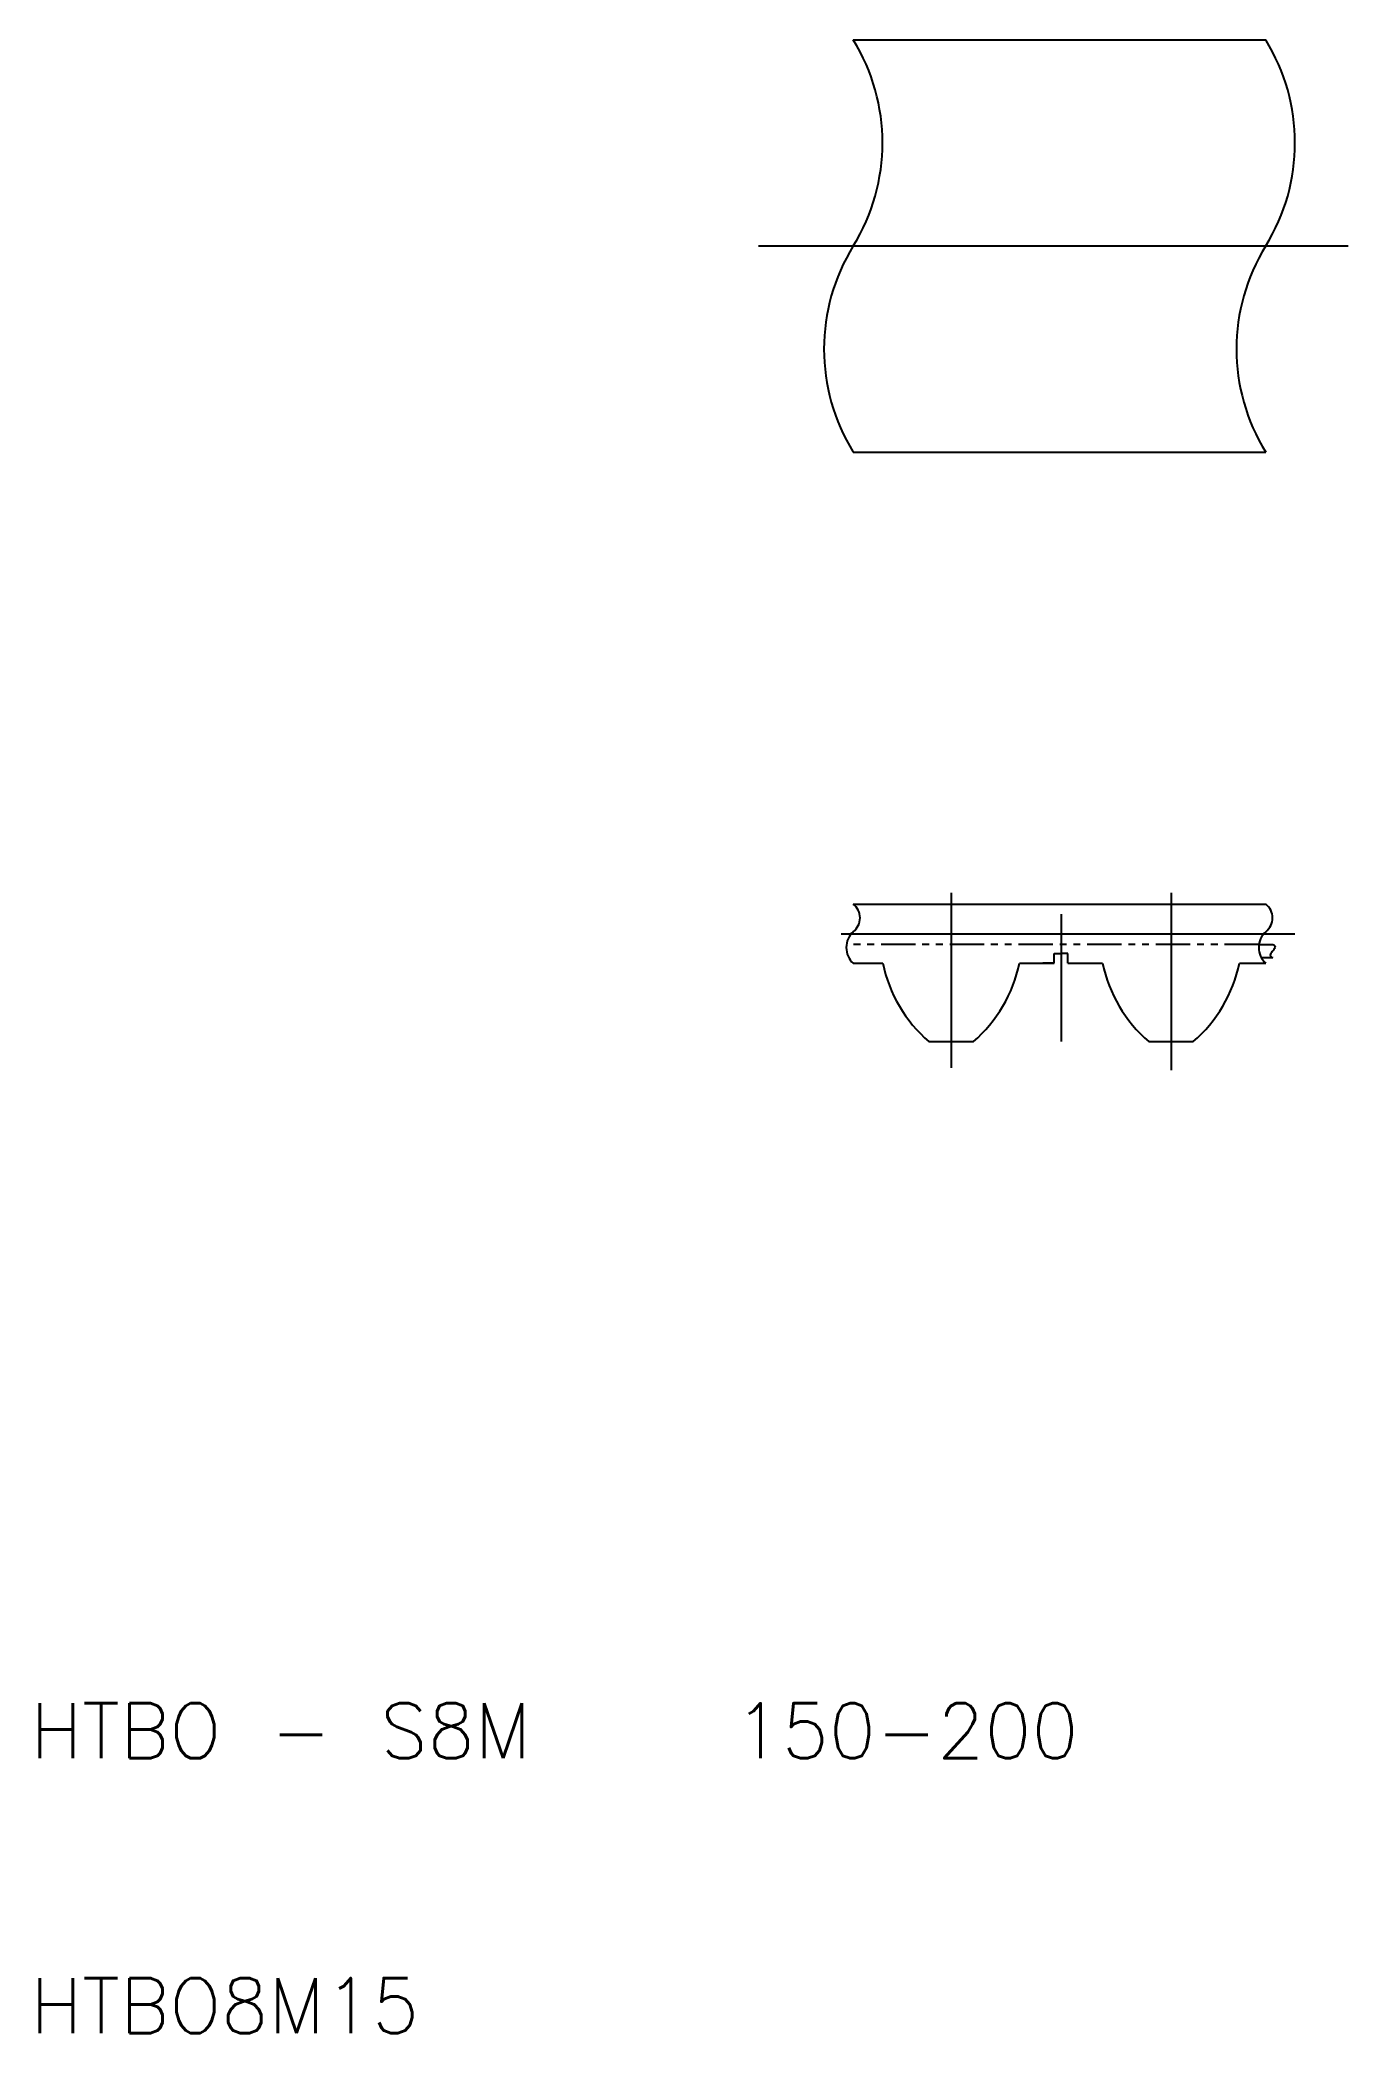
# Model space of a CAD drawing. Extents: x 10.3 to 57.9, y 10 to 82.5.
import ezdxf

# ---------------------------------------------------------------- set-up
doc = ezdxf.new("R2010")
doc.units = 0
doc.linetypes.add('CENTER', pattern=[50.8, 31.75, -6.35, 6.35, -6.35])
doc.linetypes.add('PHANTOM', pattern=[2.5, 1.25, -0.25, 0.25, -0.25, 0.25, -0.25])
doc.layers.get('0').update_dxf_attribs({"linetype": 'CONTINUOUS'})
doc.layers.add('CENTER', color=1, linetype='CENTER')
doc.styles.get("Standard").update_dxf_attribs({"font": 'txt.shx', "bigfont": 'extfont.shx'})

msp = doc.modelspace()

# ---------------------------------------------------------------- linework, layer by layer
at = {"color": 7, "linetype": 'CONTINUOUS'}
for p, q in [((39.937, 82.523), (54.945, 82.523)), ((39.937, 67.525), (54.945, 67.523)), ((39.937, 51.075), (54.945, 51.075)), ((54.699, 49.611), (55.199, 49.611)), ((39.937, 48.925), (41.012, 48.925)), ((45.988, 48.925), (47.25, 48.925)), ((47.25, 48.925), (46.833, 48.925)), ((47.25, 49.283), (47.5, 49.283)), ((47.25, 48.925), (47.25, 49.283)), ((47.75, 49.283), (47.5, 49.283)), ((47.75, 48.925), (47.75, 49.283)), ((47.75, 48.925), (48.167, 48.925)), ((47.75, 48.925), (49.012, 48.925)), ((53.988, 48.925), (54.945, 48.925)), ((54.779, 49.141), (55.199, 49.141)), ((42.689, 46.075), (44.311, 46.075)), ((50.689, 46.075), (52.311, 46.075))]:
    msp.add_line(p, q, dxfattribs=at)
at = {"color": 3, "linetype": 'PHANTOM'}
msp.add_line((54.699, 49.611), (39.691, 49.611), dxfattribs=at)
at = {"color": 3, "linetype": 'CONTINUOUS'}
msp.add_lwpolyline([(55.199, 49.611, -0.528925), (55.279, 49.493, -0.111701), (55.199, 49.376, 0.111701), (55.119, 49.259, 0.528925), (55.199, 49.141, 0.528925)], format="xyb", dxfattribs=at)
for centre, radius, start, end in [((33.87, 78.773), 7.133, 328.28069, 31.71931), ((48.878, 78.773), 7.133, 328.28069, 31.71931), ((46.006, 71.274), 7.133, 148.29522, 211.70478), ((61.013, 71.274), 7.133, 148.29522, 211.70478), ((39.562, 50.575), 0.625, 306.8699, 53.1301), ((54.57, 50.575), 0.625, 306.8699, 53.1301), ((40.461, 49.5), 0.778, 132.35512, 227.64488), ((55.469, 49.5), 0.778, 132.35512, 227.64488)]:
    msp.add_arc(centre, radius, start, end, dxfattribs=at)
at = {"color": 7, "linetype": 'CONTINUOUS'}
for centre, start, end in [((46.1, 50), 191.93084, 229.00857), ((40.9, 50), 310.99143, 348.06916), ((54.1, 50), 191.93084, 229.00857), ((48.9, 50), 310.99143, 348.06916)]:
    msp.add_arc(centre, 5.2, start, end, dxfattribs=at)
at = {"layer": 'CENTER', "color": 1, "linetype": 'CENTER'}
for p, q in [((36.487, 75.023), (57.945, 75.023)), ((43.5, 51.489), (43.5, 45.116)), ((51.5, 51.489), (51.5, 45.04)), ((47.5, 50.715), (47.5, 46.075)), ((39.5, 50), (56, 50))]:
    msp.add_line(p, q, dxfattribs=at)

# ---------------------------------------------------------------- texts
at = {"color": 7, "linetype": 'CONTINUOUS'}
for s, p in [('HTBO - S8M   150-200', (10, 20)), ('HTBO8M15', (10, 10))]:
    msp.add_text(s, height=2, dxfattribs=at).set_placement(p)

doc.saveas('drawing.dxf')
